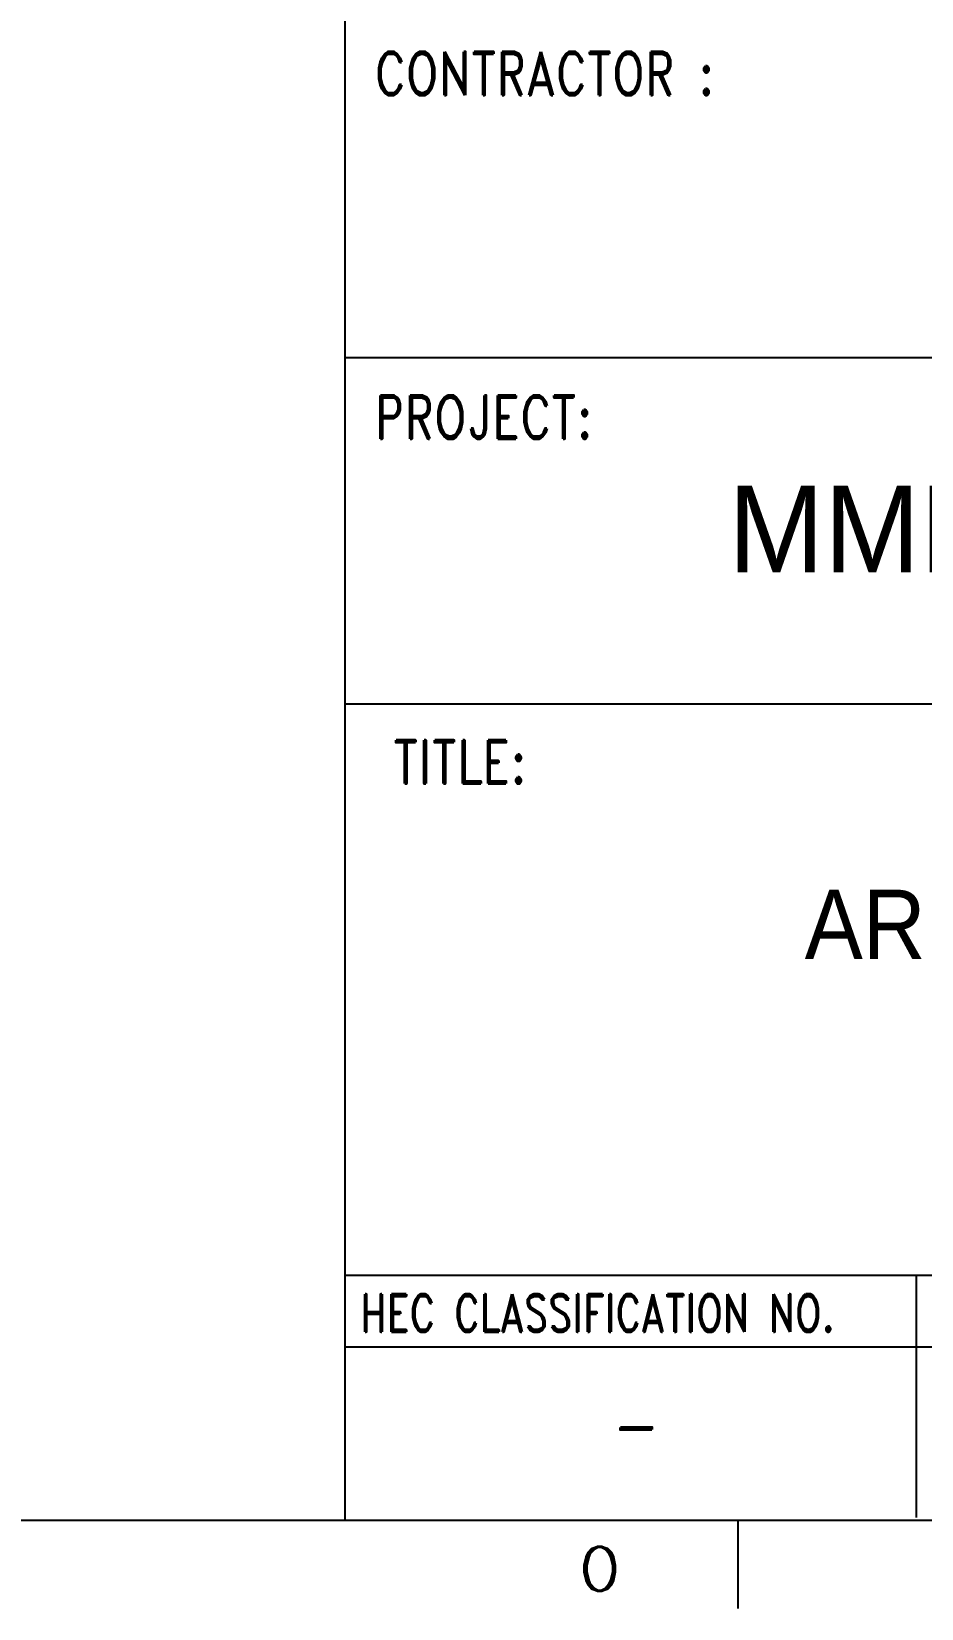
# Model space of a CAD drawing. Header units: millimetres. Extents: x 415966 to 487306, y -108951 to -17325.
# Drawn here: x 444184 to 446364, y -92703 to -88840 of the extents above; entities that cross this region are included whole.
import ezdxf
from ezdxf.enums import TextEntityAlignment as Align

# ---------------------------------------------------------------- set-up
doc = ezdxf.new("R2010")
doc.units = ezdxf.units.MM
doc.header["$LTSCALE"] = 2
doc.layers.add('TAN-TIT', color=30, linetype='Continuous')
doc.styles.add('COM', font='COMPLEX', dxfattribs={"height": 5})
doc.styles.add('KJR', font='arial.ttf', dxfattribs={"width": 0.8})
doc.styles.add('RD', font='sanss___.ttf')
doc.styles.add('RD20', font='ROMAND.SHX', dxfattribs={"width": 0.8, "height": 2})
doc.styles.add('RD6', font='ROMAND.shx', dxfattribs={"width": 0.83, "height": 6})

# ---------------------------------------------------------------- blocks, each defined once
blk = doc.blocks.new('BORDER')
at = {"layer": 'TAN-TIT'}
for p, q in [((19323.7, 4632.3), (19323.7, 352)), ((19323.7, 2250.8), (23282.3, 2250.8)), ((19323.7, 1685.2), (23282.3, 1685.2)), ((19323.7, 752.1), (23282.3, 752.1)), ((20256.8, 752.1), (20256.8, 356.3)), ((23282.3, 634.8), (19323.7, 634.8)), ((497.7, 352), (23282.3, 352)), ((19965.6, 352), (19965.6, 207.8))]:
    blk.add_line(p, q, dxfattribs=at)
at = {"layer": 'TAN-TIT', "style": 'RD6'}
for s, height, width, p in [('CONTRACTOR :', 70.69, 0.8, (19372.4, 2679.4)), ('PROJECT:', 70.69, 0.8, (19372.4, 2118.2)), ('TITLE:', 70.69, 0.8, (19402.5, 1555.1)), ('HEC CLASSIFICATION NO.', 61.2, 0.75, (19348.9, 659.8))]:
    blk.add_text(s, height=height, dxfattribs=dict(at, width=width)).set_placement(p)
at = {"layer": 'TAN-TIT', "style": 'COM'}
blk.add_text('O', height=72.1, dxfattribs=at).set_placement((19706, 236.6))

msp = doc.modelspace()

# ---------------------------------------------------------------- block references
at = {"xscale": 1.5, "yscale": 1.5, "zscale": 1.5}
msp.add_blockref('BORDER', (415965.9, -93015.1), dxfattribs=at)

# ---------------------------------------------------------------- texts
at = {"style": 'KJR', "width": 0.9519}
msp.add_text('MMRP CHALK RIVER PROJECT', height=212.069, dxfattribs=at).set_placement((445890.9, -90165.1), (450105.9, -90165.1), align=Align.FIT)
at = {"style": 'RD', "width": 0.9}
msp.add_text('ARRANGEMENT FOR AP BUILDING (2/21)', height=169.655, dxfattribs=at).set_placement((446078, -91112.3))
at = {"style": 'RD20'}
msp.add_text('-', height=106, dxfattribs=at).set_placement((445665, -92310.4), align=Align.CENTER)

doc.saveas('drawing.dxf')
